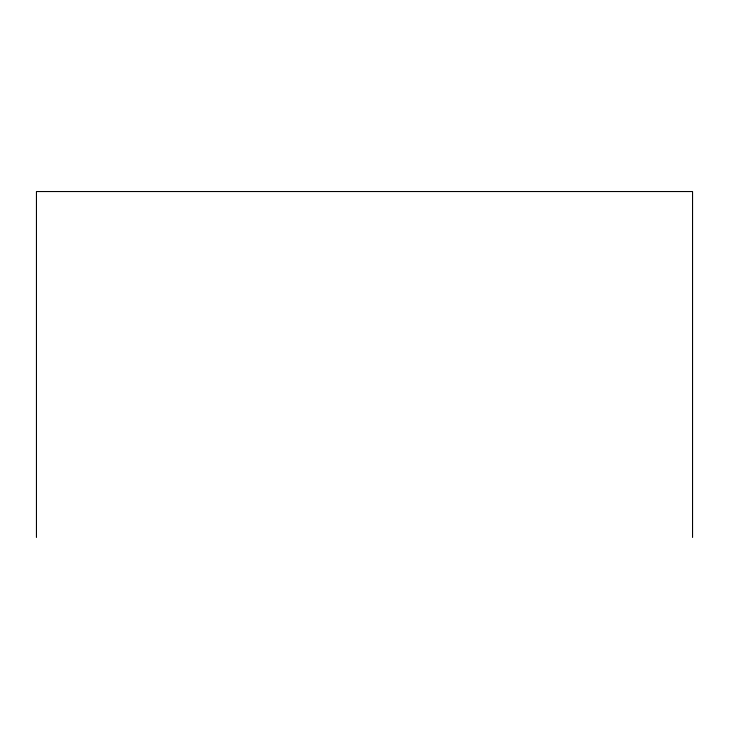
<?xml version="1.0" encoding="UTF-8"?>
<svg xmlns="http://www.w3.org/2000/svg" width="729" height="729" viewBox="0 0 729 729"><rect width="100%" height="100%" fill="white"/><g stroke="black" fill="none" stroke-linecap="round" stroke-linejoin="round"><path stroke-width="1.09" d="M692.55 537.464L692.55 191.536L36.45 191.536L36.45 537.464"/></g></svg>
